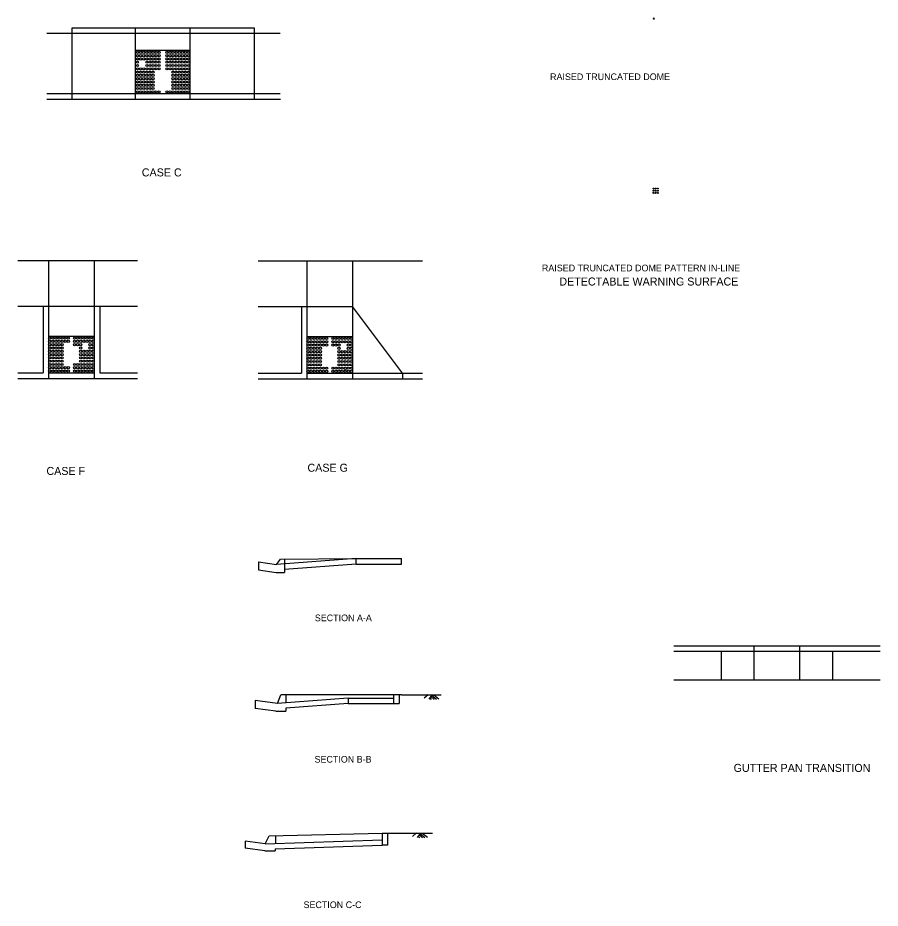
# Model space of a CAD drawing. Extents: x -918 to -757, y 391 to 473.
# Drawn here: x -836.1 to -757.3, y 390.9 to 472.2 of the extents above; entities that cross this region are included whole.
import ezdxf

# ---------------------------------------------------------------- set-up
doc = ezdxf.new("R2010")
doc.units = 0
for name, color, linetype in [('mc_CURB-GUTTER', 7, 'Continuous'), ('mc_CURB-RAMP', 7, 'Continuous'), ('mc_MISC-CONST-anno', 7, 'Continuous'), ('mc_SIDEWALK', 7, 'Continuous'), ('pp_PRESENTATION', 7, 'Continuous')]:
    doc.layers.add(name, color=color, linetype=linetype)

msp = doc.modelspace()

# ---------------------------------------------------------------- linework, layer by layer
at = {"layer": 'mc_CURB-GUTTER'}
for p, q in [((-814.135, 422.483), (-814.135, 421.77)), ((-814.135, 422.483), (-812.489, 422.239)), ((-805.215, 422.785), (-812.489, 422.239)), ((-812.489, 422.239), (-812.1, 422.732)), ((-812.1, 422.732), (-805.215, 422.785)), ((-811.743, 422.732), (-811.743, 421.531)), ((-805.215, 422.284), (-811.743, 421.794)), ((-805.215, 422.785), (-801.048, 422.785)), ((-805.215, 422.285), (-805.215, 422.785)), ((-805.215, 422.285), (-801.048, 422.285)), ((-801.048, 422.285), (-801.048, 422.785)), ((-814.135, 421.77), (-812.519, 421.531)), ((-812.519, 421.531), (-811.743, 421.531)), ((-812.374, 409.565), (-812.066, 410.351)), ((-805.946, 410.047), (-812.374, 409.565)), ((-801.779, 410.351), (-812.066, 410.351)), ((-811.617, 410.351), (-811.617, 409.621)), ((-805.946, 410.047), (-805.946, 409.547)), ((-805.946, 410.047), (-801.779, 410.047)), ((-801.048, 410.351), (-801.779, 410.351)), ((-801.779, 410.351), (-801.779, 409.547)), ((-801.279, 410.351), (-801.279, 409.547)), ((-814.42, 409.832), (-814.42, 409.102)), ((-812.374, 409.565), (-814.42, 409.832)), ((-805.946, 409.547), (-811.617, 409.116)), ((-811.617, 409.116), (-811.617, 408.856)), ((-805.946, 409.547), (-801.779, 409.547)), ((-801.779, 409.547), (-801.279, 409.547)), ((-812.541, 408.856), (-814.42, 409.102)), ((-812.541, 408.856), (-811.617, 408.856)), ((-813.498, 396.736), (-815.334, 396.981)), ((-815.334, 396.981), (-815.334, 396.325)), ((-813.498, 396.736), (-813.14, 397.479)), ((-813.498, 396.736), (-802.836, 397.106)), ((-813.14, 397.479), (-802.836, 397.715)), ((-812.57, 397.49), (-812.57, 396.764)), ((-802.836, 397.715), (-802.312, 397.715)), ((-802.836, 397.715), (-802.836, 396.606)), ((-802.336, 397.715), (-802.336, 396.715)), ((-802.336, 397.715), (-802.336, 396.606)), ((-813.547, 396.086), (-815.334, 396.325)), ((-812.594, 396.267), (-802.836, 396.606)), ((-812.594, 396.267), (-812.594, 396.086)), ((-802.336, 396.606), (-802.836, 396.606)), ((-813.547, 396.086), (-812.594, 396.086))]:
    msp.add_line(p, q, dxfattribs=at)
msp.add_lwpolyline([(-802.31, 397.713), (-802.063, 397.712), (-801.812, 397.716), (-801.04, 397.709), (-800.488, 397.711), (-798.227, 397.712)], dxfattribs=at)
msp.add_open_spline([(-801.048, 410.351), (-800.646, 410.359), (-800.234, 410.35), (-800.024, 410.356), (-799.914, 410.359), (-799.528, 410.356), (-798.996, 410.353), (-797.433, 410.359)], degree=2, dxfattribs=at)
at = {"layer": 'mc_CURB-RAMP'}
for p, q in [((-831.137, 464.729), (-831.137, 471.286)), ((-831.137, 471.286), (-814.502, 471.286)), ((-825.349, 464.81), (-825.349, 471.286)), ((-820.348, 464.81), (-820.348, 471.286)), ((-814.502, 471.286), (-814.502, 464.729)), ((-833.454, 470.786), (-812.145, 470.786)), ((-825.349, 464.729), (-825.349, 470.786)), ((-820.348, 464.729), (-820.348, 470.786)), ((-825.361, 469.24), (-822.679, 469.24)), ((-822.679, 469.24), (-820.36, 469.24)), ((-812.145, 465.229), (-833.454, 465.229)), ((-812.104, 464.729), (-833.454, 464.729)), ((-836.099, 450.011), (-825.176, 450.011)), ((-833.288, 450.006), (-833.288, 445.844)), ((-829.121, 450.006), (-829.121, 445.844)), ((-814.137, 449.978), (-799.137, 449.978)), ((-809.703, 449.973), (-809.703, 445.811)), ((-805.536, 449.973), (-805.536, 445.811)), ((-836.099, 445.844), (-825.176, 445.844)), ((-833.788, 445.844), (-833.788, 439.747)), ((-833.288, 445.844), (-833.288, 439.247)), ((-829.121, 445.844), (-829.121, 439.247)), ((-828.621, 445.844), (-828.621, 439.747)), ((-814.137, 445.811), (-805.536, 445.811)), ((-810.203, 445.811), (-810.203, 439.714)), ((-809.703, 445.811), (-809.703, 439.214)), ((-805.536, 445.811), (-805.536, 439.214)), ((-800.959, 439.714), (-805.536, 445.811)), ((-833.288, 443.098), (-830.984, 443.098)), ((-830.984, 443.098), (-829.121, 443.098)), ((-809.703, 443.065), (-807.399, 443.065)), ((-807.399, 443.065), (-805.536, 443.065)), ((-836.099, 439.747), (-833.788, 439.747)), ((-836.099, 439.247), (-825.176, 439.247)), ((-833.288, 439.747), (-829.121, 439.747)), ((-828.621, 439.747), (-825.176, 439.747)), ((-814.137, 439.714), (-810.203, 439.714)), ((-814.137, 439.214), (-799.137, 439.214)), ((-809.703, 439.714), (-805.536, 439.714)), ((-805.536, 439.714), (-799.137, 439.714)), ((-800.959, 439.714), (-800.959, 439.214)), ((-776.197, 414.833), (-757.349, 414.835)), ((-768.856, 411.71), (-768.856, 414.834)), ((-764.689, 411.71), (-764.689, 414.834)), ((-776.197, 414.335), (-757.349, 414.335)), ((-771.856, 414.335), (-771.856, 411.71)), ((-761.689, 414.335), (-761.689, 411.71)), ((-776.197, 411.71), (-757.349, 411.71))]:
    msp.add_line(p, q, dxfattribs=at)
for centre in [(-825.171, 469.034), (-825.171, 468.734), (-825.171, 468.433), (-824.887, 469.034), (-824.887, 468.734), (-824.887, 468.433), (-824.604, 469.034), (-824.604, 468.734), (-824.604, 468.433), (-824.32, 469.034), (-824.32, 468.734), (-824.32, 468.433), (-824.037, 469.034), (-824.037, 468.734), (-824.037, 468.433), (-823.754, 469.034), (-823.754, 468.734), (-823.754, 468.433), (-823.471, 469.034), (-823.471, 468.734), (-823.471, 468.433), (-823.188, 469.034), (-823.188, 468.734), (-823.188, 468.433), (-822.488, 469.034), (-822.488, 468.734), (-822.488, 468.433), (-822.205, 469.034), (-822.205, 468.734), (-822.205, 468.433), (-821.922, 469.034), (-821.922, 468.734), (-821.922, 468.433), (-821.635, 469.034), (-821.635, 468.734), (-821.635, 468.433), (-821.352, 469.034), (-821.352, 468.734), (-821.352, 468.433), (-821.076, 469.034), (-821.076, 468.734), (-821.076, 468.433), (-820.793, 469.034), (-820.793, 468.734), (-820.793, 468.433), (-820.51, 469.034), (-820.51, 468.734), (-820.51, 468.433), (-825.171, 468.132), (-825.171, 467.831), (-824.32, 468.132), (-824.32, 467.831), (-824.037, 468.132), (-824.037, 467.831), (-823.754, 468.132), (-823.754, 467.831), (-823.471, 468.132), (-823.471, 467.831), (-823.188, 468.132), (-823.188, 467.831), (-822.488, 468.132), (-822.488, 467.831), (-822.205, 468.132), (-822.205, 467.831), (-821.922, 468.132), (-821.922, 467.831), (-821.635, 468.132), (-821.635, 467.831), (-821.352, 468.132), (-821.352, 467.831), (-821.076, 468.132), (-821.076, 467.831), (-820.793, 468.132), (-820.793, 467.831), (-820.51, 468.132), (-820.51, 467.831), (-825.171, 467.531), (-825.171, 467.23), (-825.171, 466.929), (-824.887, 467.531), (-824.887, 467.23), (-824.887, 466.929), (-824.604, 467.531), (-824.604, 467.23), (-824.604, 466.929), (-824.32, 467.531), (-824.32, 467.23), (-824.32, 466.929), (-824.037, 467.531), (-824.037, 467.23), (-824.037, 466.929), (-823.754, 467.531), (-823.754, 467.23), (-823.754, 466.929), (-823.471, 467.531), (-823.188, 467.531), (-822.488, 467.531), (-822.205, 467.531), (-821.922, 467.531), (-821.922, 467.23), (-821.922, 466.929), (-821.635, 467.531), (-821.635, 467.23), (-821.635, 466.929), (-821.352, 467.531), (-821.352, 467.23), (-821.352, 466.929), (-821.076, 467.531), (-821.076, 467.23), (-821.076, 466.929), (-820.793, 467.531), (-820.793, 467.23), (-820.793, 466.929), (-820.51, 467.531), (-820.51, 467.23), (-820.51, 466.929), (-825.171, 466.629), (-825.171, 466.328), (-825.171, 466.027), (-824.887, 466.629), (-824.887, 466.328), (-824.887, 466.027), (-824.604, 466.629), (-824.604, 466.328), (-824.604, 466.027), (-824.32, 466.629), (-824.32, 466.328), (-824.32, 466.027), (-824.037, 466.629), (-824.037, 466.328), (-824.037, 466.027), (-823.754, 466.629), (-823.754, 466.328), (-823.754, 466.027), (-821.922, 466.629), (-821.922, 466.328), (-821.922, 466.027), (-821.635, 466.629), (-821.635, 466.328), (-821.635, 466.027), (-821.352, 466.629), (-821.352, 466.328), (-821.352, 466.027), (-821.076, 466.629), (-821.076, 466.328), (-821.076, 466.027), (-820.793, 466.629), (-820.793, 466.328), (-820.793, 466.027), (-820.51, 466.629), (-820.51, 466.328), (-820.51, 466.027), (-825.171, 465.726), (-825.171, 465.426), (-824.887, 465.726), (-824.887, 465.426), (-824.603, 465.726), (-824.603, 465.426), (-824.32, 465.726), (-824.32, 465.426), (-824.037, 465.726), (-824.037, 465.426), (-823.754, 465.726), (-823.754, 465.426), (-823.471, 465.426), (-823.188, 465.426), (-822.488, 465.426), (-822.198, 465.426), (-821.922, 465.726), (-821.922, 465.426), (-821.632, 465.726), (-821.632, 465.426), (-821.356, 465.726), (-821.356, 465.426), (-821.066, 465.726), (-821.066, 465.426), (-820.793, 465.726), (-820.793, 465.426), (-820.51, 465.726), (-820.51, 465.426), (-833.186, 442.93), (-833.186, 442.629), (-832.903, 442.93), (-832.903, 442.629), (-832.62, 442.93), (-832.62, 442.629), (-832.337, 442.93), (-832.337, 442.629), (-832.054, 442.93), (-832.054, 442.629), (-831.77, 442.93), (-831.77, 442.629), (-831.487, 442.93), (-831.487, 442.629), (-830.921, 442.93), (-830.921, 442.629), (-830.638, 442.93), (-830.638, 442.629), (-830.355, 442.93), (-830.355, 442.629), (-830.065, 442.93), (-830.065, 442.629), (-829.789, 442.93), (-829.789, 442.629), (-829.506, 442.93), (-829.506, 442.629), (-829.223, 442.93), (-829.223, 442.629), (-809.6, 442.897), (-809.6, 442.596), (-809.317, 442.897), (-809.317, 442.596), (-809.034, 442.897), (-809.034, 442.596), (-808.751, 442.897), (-808.751, 442.596), (-808.468, 442.897), (-808.468, 442.596), (-808.185, 442.897), (-808.185, 442.596), (-807.902, 442.897), (-807.902, 442.596), (-807.336, 442.897), (-807.336, 442.596), (-807.053, 442.897), (-807.053, 442.596), (-806.77, 442.897), (-806.77, 442.596), (-806.48, 442.897), (-806.48, 442.596), (-806.204, 442.897), (-806.204, 442.596), (-805.914, 442.897), (-805.914, 442.596), (-805.638, 442.897), (-805.638, 442.596), (-833.186, 442.328), (-833.186, 442.027), (-833.186, 441.727), (-833.186, 441.727), (-832.903, 442.328), (-832.903, 442.027), (-832.903, 441.727), (-832.903, 441.727), (-832.62, 442.328), (-832.62, 442.027), (-832.62, 441.727), (-832.62, 441.727), (-832.337, 442.328), (-832.337, 442.027), (-832.337, 441.727), (-832.337, 441.727), (-832.054, 442.328), (-832.054, 442.027), (-832.054, 441.727), (-832.054, 441.727), (-830.921, 442.328), (-830.638, 442.328), (-830.355, 442.328), (-830.355, 442.027), (-830.355, 441.727), (-830.355, 441.727), (-830.065, 441.727), (-830.065, 441.727), (-829.789, 441.727), (-829.789, 441.727), (-829.506, 442.328), (-829.506, 442.027), (-829.506, 441.727), (-829.506, 441.727), (-829.223, 442.328), (-829.223, 442.027), (-829.223, 441.727), (-829.223, 441.727), (-809.6, 442.295), (-809.6, 441.994), (-809.6, 441.694), (-809.6, 441.694), (-809.317, 442.295), (-809.317, 441.994), (-809.317, 441.694), (-809.317, 441.694), (-809.034, 442.295), (-809.034, 441.994), (-809.034, 441.694), (-809.034, 441.694), (-808.751, 442.295), (-808.751, 441.994), (-808.751, 441.694), (-808.751, 441.694), (-808.468, 442.295), (-808.468, 441.994), (-808.468, 441.694), (-808.468, 441.694), (-808.185, 442.295), (-807.902, 442.295), (-807.336, 442.295), (-807.053, 442.295), (-806.77, 442.295), (-806.77, 441.994), (-806.77, 441.694), (-806.77, 441.694), (-806.48, 441.694), (-806.48, 441.694), (-806.204, 441.694), (-806.204, 441.694), (-805.921, 441.994), (-805.921, 441.694), (-805.921, 441.694), (-805.914, 442.295), (-805.638, 442.295), (-805.638, 441.994), (-805.638, 441.694), (-805.638, 441.694), (-833.186, 441.426), (-833.186, 441.125), (-833.186, 440.824), (-832.903, 441.426), (-832.903, 441.125), (-832.903, 440.825), (-832.62, 441.426), (-832.62, 441.125), (-832.62, 440.825), (-832.337, 441.426), (-832.337, 441.125), (-832.337, 440.825), (-832.054, 441.426), (-832.054, 441.125), (-832.054, 440.825), (-830.355, 441.426), (-830.355, 441.125), (-830.355, 441.125), (-830.355, 440.824), (-830.065, 441.426), (-830.065, 441.125), (-830.065, 440.824), (-829.789, 441.426), (-829.789, 441.125), (-829.789, 440.824), (-829.506, 441.426), (-829.506, 441.125), (-829.506, 440.824), (-829.223, 441.426), (-829.223, 441.125), (-829.223, 440.824), (-809.6, 441.393), (-809.6, 441.092), (-809.6, 440.792), (-809.317, 441.393), (-809.317, 441.092), (-809.317, 440.792), (-809.034, 441.393), (-809.034, 441.092), (-809.034, 440.792), (-808.751, 441.393), (-808.751, 441.092), (-808.751, 440.792), (-808.468, 441.393), (-808.468, 441.092), (-808.468, 440.792), (-806.77, 441.393), (-806.77, 441.092), (-806.77, 441.092), (-806.77, 440.792), (-806.48, 441.393), (-806.48, 441.092), (-806.48, 440.792), (-806.204, 441.393), (-806.204, 441.092), (-806.204, 440.792), (-805.921, 441.393), (-805.921, 441.092), (-805.921, 440.792), (-805.638, 441.393), (-805.638, 441.092), (-805.638, 440.792), (-833.186, 440.524), (-833.186, 440.223), (-833.186, 439.922), (-832.903, 440.524), (-832.903, 440.223), (-832.903, 439.922), (-832.62, 440.524), (-832.62, 440.223), (-832.62, 439.922), (-832.337, 440.524), (-832.337, 440.223), (-832.337, 439.922), (-832.054, 440.524), (-832.054, 440.223), (-832.054, 439.922), (-831.77, 440.223), (-831.77, 439.922), (-831.487, 440.223), (-831.487, 439.922), (-830.921, 440.524), (-830.921, 440.223), (-830.921, 439.922), (-830.638, 440.524), (-830.631, 440.223), (-830.631, 439.922), (-830.355, 440.524), (-830.355, 440.223), (-830.355, 439.922), (-830.079, 439.922), (-830.072, 440.223), (-830.065, 440.524), (-829.789, 440.524), (-829.789, 440.223), (-829.789, 439.922), (-829.506, 440.524), (-829.506, 440.223), (-829.506, 439.922), (-829.223, 440.524), (-829.223, 440.223), (-829.223, 439.922), (-809.6, 440.491), (-809.6, 440.19), (-809.317, 440.491), (-809.317, 440.19), (-809.034, 440.491), (-809.034, 440.19), (-808.751, 440.491), (-808.751, 440.19), (-808.468, 440.491), (-808.468, 440.19), (-808.185, 440.19), (-807.902, 440.19), (-807.336, 440.19), (-807.046, 440.19), (-806.77, 440.491), (-806.77, 440.19), (-806.48, 440.491), (-806.478, 440.182), (-806.204, 440.491), (-806.186, 440.177), (-805.921, 440.491), (-805.921, 440.19), (-805.638, 440.491), (-805.638, 440.19), (-809.6, 439.889), (-809.317, 439.889), (-809.034, 439.889), (-808.751, 439.889), (-808.468, 439.889), (-808.185, 439.889), (-807.902, 439.889), (-807.336, 439.889), (-807.046, 439.889), (-806.77, 439.889), (-806.494, 439.889), (-806.211, 439.888), (-805.921, 439.889), (-805.638, 439.889)]:
    msp.add_circle(centre, 0.0997, dxfattribs=at)
at = {"layer": 'mc_SIDEWALK'}
for p, q in [((-778.061, 472.172), (-777.984, 472.172)), ((-778.042, 472.189), (-778.003, 472.189)), ((-778.055, 456.393), (-778.153, 456.393)), ((-778.028, 456.593), (-778.082, 456.593)), ((-778.055, 456.593), (-778.055, 456.625)), ((-778.055, 456.593), (-778.055, 456.565)), ((-778.055, 456.489), (-778.055, 456.361)), ((-778.027, 456.393), (-778.055, 456.393)), ((-777.825, 456.593), (-777.884, 456.593)), ((-777.825, 456.393), (-777.884, 456.393)), ((-777.855, 456.625), (-777.855, 456.562)), ((-777.855, 456.361), (-777.855, 456.489)), ((-777.625, 456.593), (-777.684, 456.593)), ((-777.625, 456.393), (-777.684, 456.393)), ((-777.655, 456.625), (-777.655, 456.562)), ((-777.655, 456.425), (-777.655, 456.362)), ((-778.027, 456.193), (-778.153, 456.193)), ((-778.055, 456.225), (-778.055, 456.162)), ((-777.825, 456.193), (-777.884, 456.193)), ((-777.855, 456.225), (-777.855, 456.162)), ((-777.625, 456.193), (-777.684, 456.193)), ((-777.655, 456.225), (-777.655, 456.162))]:
    msp.add_line(p, q, dxfattribs=at)
for centre, radius in [((-778.022, 472.092), 0.0383), ((-778.022, 472.092), 0.0196), ((-778.055, 456.593), 0.0383), ((-778.055, 456.393), 0.0383), ((-778.055, 456.593), 0.0196), ((-778.055, 456.393), 0.0196), ((-777.855, 456.593), 0.0383), ((-777.855, 456.393), 0.0383), ((-777.855, 456.593), 0.0196), ((-777.855, 456.393), 0.0196), ((-777.655, 456.593), 0.0383), ((-777.655, 456.393), 0.0383), ((-777.655, 456.593), 0.0196), ((-777.655, 456.393), 0.0196), ((-778.055, 456.193), 0.0383), ((-778.055, 456.193), 0.0196), ((-777.855, 456.193), 0.0383), ((-777.855, 456.193), 0.0196), ((-777.655, 456.193), 0.0383), ((-777.655, 456.193), 0.0196)]:
    msp.add_circle(centre, radius, dxfattribs=at)
for centre, start, end in [((-778.043, 472.171), 86.63354, 176.63354), ((-778.002, 472.171), 3.36646, 93.36646)]:
    msp.add_arc(centre, 0.0177, start, end, dxfattribs=at)
at = {"layer": 'pp_PRESENTATION'}
for p, q in [((-798.621, 410.36), (-798.997, 410.026)), ((-798.264, 410.358), (-798.574, 409.963)), ((-798.475, 410.077), (-798.339, 409.91)), ((-798.372, 410.19), (-798.082, 409.925)), ((-798.294, 410.299), (-797.869, 409.949)), ((-798.119, 410.356), (-797.643, 409.965)), ((-799.678, 397.725), (-800.054, 397.39)), ((-799.321, 397.722), (-799.631, 397.327)), ((-799.176, 397.721), (-798.701, 397.329)), ((-799.532, 397.441), (-799.396, 397.274)), ((-799.429, 397.554), (-799.139, 397.29)), ((-799.352, 397.663), (-798.926, 397.313))]:
    msp.add_line(p, q, dxfattribs=at)

# ---------------------------------------------------------------- texts
at = {"layer": 'mc_MISC-CONST-anno'}
for s, height, p in [('RAISED TRUNCATED DOME', 0.60925, (-787.493, 466.5)), ('CASE C', 0.7311, (-824.775, 457.7)), ('RAISED TRUNCATED DOME PATTERN IN-LINE', 0.60925, (-788.24, 449.031)), ('DETECTABLE WARNING SURFACE', 0.73109, (-786.647, 447.734)), ('CASE F', 0.7311, (-833.484, 430.431)), ('CASE G', 0.7311, (-809.649, 430.724)), ('SECTION A-A', 0.60925, (-808.977, 417.071)), ('SECTION B-B', 0.60925, (-809, 404.155)), ('GUTTER PAN TRANSITION', 0.73109, (-770.733, 403.304)), ('SECTION C-C', 0.60925, (-810.007, 390.865))]:
    msp.add_text(s, height=height, dxfattribs=at).set_placement(p)

doc.saveas('drawing.dxf')
